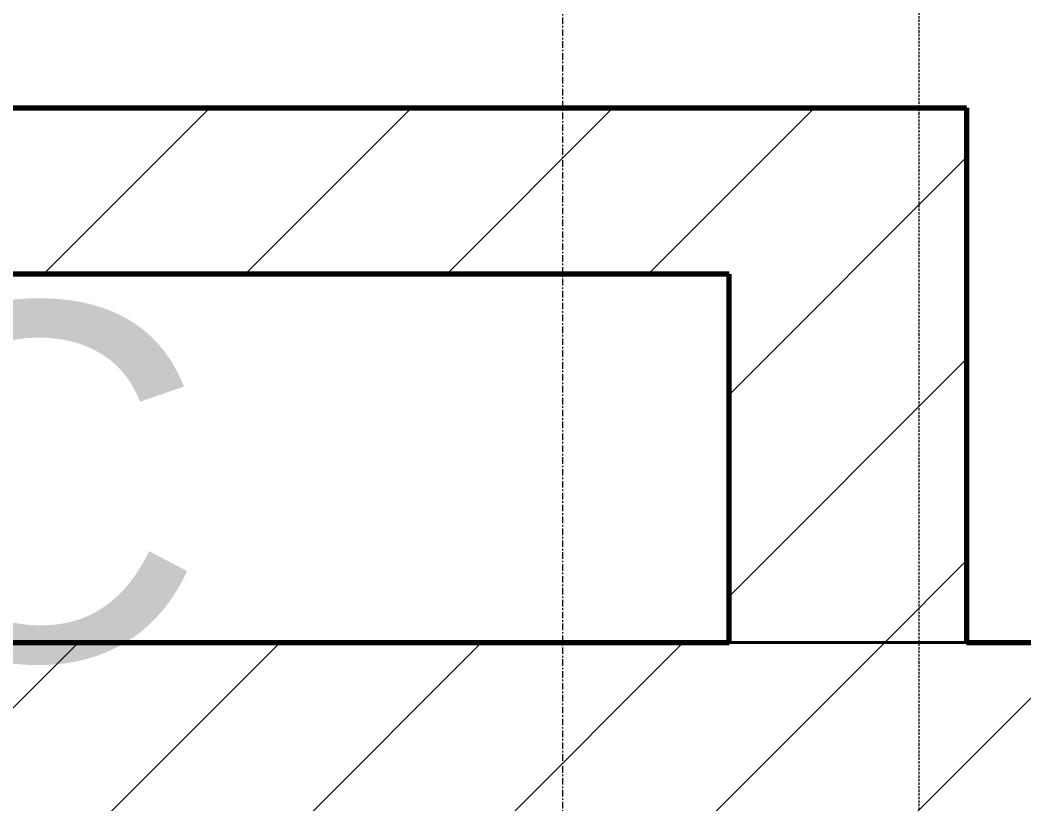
# Model space of a CAD drawing. Header units: millimetres. Extents: x -794326 to -715748, y -17796 to 22353.
# Drawn here: x -779339 to -778494, y 8008 to 8668 of the extents above; entities that cross this region are included whole.
import ezdxf

# ---------------------------------------------------------------- set-up
doc = ezdxf.new("R2010")
doc.units = ezdxf.units.MM
doc.linetypes.add('DPA_Grid _ Level 100', pattern=[10, 5.5, -1.6, 1.3, -1.6])
doc.linetypes.add('DPA_Hidden 50', pattern=[3, 2, -1])
for name, color, linetype, lineweight in [('A-DETL', 1, 'Continuous', 70), ('A-FLOR-E', 2, 'Continuous', 35), ('A-WALL', 5, 'Continuous', 35), ('A-WALL-PATT', 1, 'Continuous', 35), ('G-ANNO-TEXT', 3, 'Continuous', 9), ('S-GRID', 251, 'Continuous', 9)]:
    doc.layers.add(name, color=color, linetype=linetype, lineweight=lineweight)
doc.styles.add('Arial_2', font='arial.ttf', dxfattribs={"height": 300})
pattern_1 = [(45, (0, 0), (-84.852814, 84.852814), [])]

msp = doc.modelspace()

# ---------------------------------------------------------------- hatches: boundary and pattern name
at = {"layer": 'A-WALL-PATT', "lineweight": 9}
h = msp.add_hatch(dxfattribs=at)
h.set_pattern_fill('FP_2', color=256, style=0, pattern_type=2)
h.set_pattern_definition(pattern_1)
h.paths.add_polyline_path([(-778742.37, 8454.02), (-778742.37, 8594.02), (-781282.37, 8594.02), (-781282.37, 8454.02), (-779623.49, 8454.02)])
h = msp.add_hatch(dxfattribs=at)
h.set_pattern_fill('FP_2', color=256, style=0, pattern_type=2)
h.set_pattern_definition(pattern_1)
h.paths.add_polyline_path([(-778742.37, 8144.02), (-778542.37, 8144.02), (-778542.37, 8594.02), (-778742.37, 8594.02), (-778742.37, 8404.25)])
h = msp.add_hatch(dxfattribs=at)
h.set_pattern_fill('FP_2', color=256, style=0, pattern_type=2)
h.set_pattern_definition(pattern_1)
h.paths.add_polyline_path([(-767597.37, 7944.02), (-767597.37, 8144.02), (-783082.37, 8144.02), (-783082.37, 7944.02), (-780382.37, 7944.02), (-780382.37, 7994.02), (-779182.37, 7994.02), (-779182.37, 7944.02), (-767847.32, 7944.02)])

# ---------------------------------------------------------------- linework, layer by layer
at = {"layer": 'A-DETL', "color": 55, "linetype": 'DPA_Hidden 50', "lineweight": 9}
msp.add_line((-778582.37, 7112.15), (-778582.37, 11112.15), dxfattribs=at)
at = {"layer": 'A-FLOR-E'}
for p, q in [((-781482.37, 8594.02), (-778542.37, 8594.02)), ((-778542.37, 8594.02), (-781482.37, 8594.02)), ((-778542.37, 8594.02), (-778542.37, 8144.02)), ((-778542.37, 8144.02), (-778542.37, 8594.02)), ((-778542.37, 8144.02), (-781482.37, 8144.02)), ((-781482.37, 8144.02), (-778542.37, 8144.02))]:
    msp.add_line(p, q, dxfattribs=at)
at = {"layer": 'A-WALL', "color": 7, "lineweight": 70}
for p, q in [((-781282.37, 8594.02), (-778742.37, 8594.02)), ((-778742.37, 8594.02), (-778542.37, 8594.02)), ((-778542.37, 8594.02), (-778542.37, 8144.02)), ((-778742.37, 8454.02), (-781282.37, 8454.02)), ((-778742.37, 8144.02), (-778742.37, 8454.02)), ((-780382.37, 8144.02), (-779182.37, 8144.02)), ((-779182.37, 8144.02), (-778742.37, 8144.02)), ((-778542.37, 8144.02), (-767597.37, 8144.02))]:
    msp.add_line(p, q, dxfattribs=at)
at = {"layer": 'S-GRID', "linetype": 'DPA_Grid _ Level 100'}
msp.add_line((-778882.37, -17795.63), (-778882.37, 20540.27), dxfattribs=at)

# ---------------------------------------------------------------- texts
at = {"layer": 'G-ANNO-TEXT', "color": 7, "insert": (-780043.9, 8429.2), "char_height": 300, "width": 1050.2106, "attachment_point": 1, "style": 'Arial_2'}
msp.add_mtext('FHC', dxfattribs=at)

doc.saveas('drawing.dxf')
